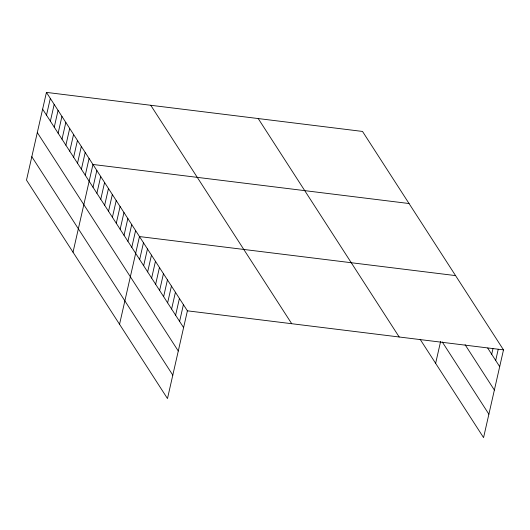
<?xml version="1.0" encoding="UTF-8"?>
<svg xmlns="http://www.w3.org/2000/svg" width="530" height="530" viewBox="0 0 530 530"><rect width="100%" height="100%" fill="white"/><g stroke="black" fill="none" stroke-linecap="round" stroke-linejoin="round"><path stroke-width="0.79" d="M46.435 92.392L26.5 180.12L167.48 398.56L187.408 310.825L46.435 92.392L362.52 131.44L503.5 349.88L483.565 437.608L420.131 339.313M46.501 115.162L50.31 98.395M50.377 121.171L54.186 104.403M54.252 127.18L58.061 110.412M58.128 133.189L61.937 116.414M62.01 139.191L65.819 122.423M65.886 145.2L69.695 128.432M69.761 151.209L73.571 134.434M73.637 157.211L77.446 140.443M77.513 163.22L81.322 146.452M81.388 169.229L85.204 152.461M85.27 175.231L89.08 158.463M73.021 252.207L92.955 164.472L409.047 203.527M93.022 187.249L96.831 170.481M96.897 193.258L100.707 176.483M100.773 199.26L104.589 182.492M104.655 205.269L108.465 188.501M108.531 211.278L112.34 194.51M112.406 217.28L116.216 200.512M116.282 223.289L120.091 206.521M120.158 229.298L123.967 212.53M124.04 235.307L127.849 218.532M127.916 241.309L131.725 224.541M131.791 247.318L135.601 230.55M119.548 324.287L139.476 236.559L455.568 275.607M139.662 259.514L143.471 242.747M143.656 265.702L147.466 248.934M147.651 271.89L151.461 255.122M151.646 278.078L155.456 261.31M155.641 284.272L159.451 267.504M159.636 290.46L163.445 273.692M163.631 296.648L167.44 279.88M167.626 302.835L171.435 286.067M171.614 309.023L175.423 292.255M175.609 315.217L179.418 298.443M179.604 321.405L183.413 304.637M435.633 363.341L440.602 341.486M491.701 354.272L492.973 348.68M495.696 360.46L498.233 349.277M187.408 310.825L503.5 349.88M487.706 348.077L499.691 366.647M465.075 344.679L494.371 390.067M442.285 341.989L488.885 414.195M258.216 118.554L399.189 336.987M150.745 105.278L291.719 323.711M42.625 109.16L183.599 327.593M37.305 132.573L178.279 351.012M31.82 156.701L172.8 375.141"/></g></svg>
